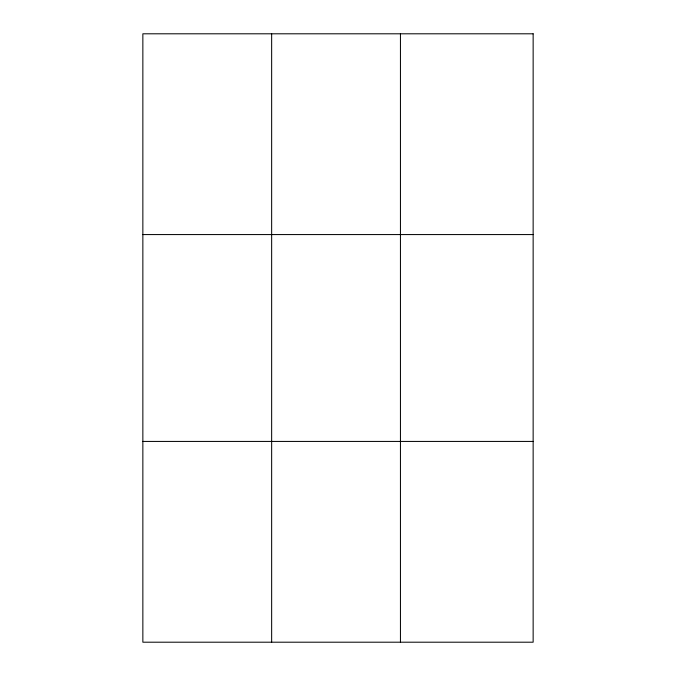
<?xml version="1.0" encoding="UTF-8"?>
<svg xmlns="http://www.w3.org/2000/svg" width="676" height="676" viewBox="0 0 676 676"><rect width="100%" height="100%" fill="white"/><g stroke="black" fill="none" stroke-linecap="round" stroke-linejoin="round"><path stroke-width="1.01" d="M271.651 33.8L271.651 642.2M400.445 33.8L400.445 642.2M142.856 234.572L533.144 234.572M142.856 441.428L533.144 441.428M533.144 33.8L533.144 642.2L142.856 642.2L142.856 33.8L533.144 33.8"/></g></svg>
